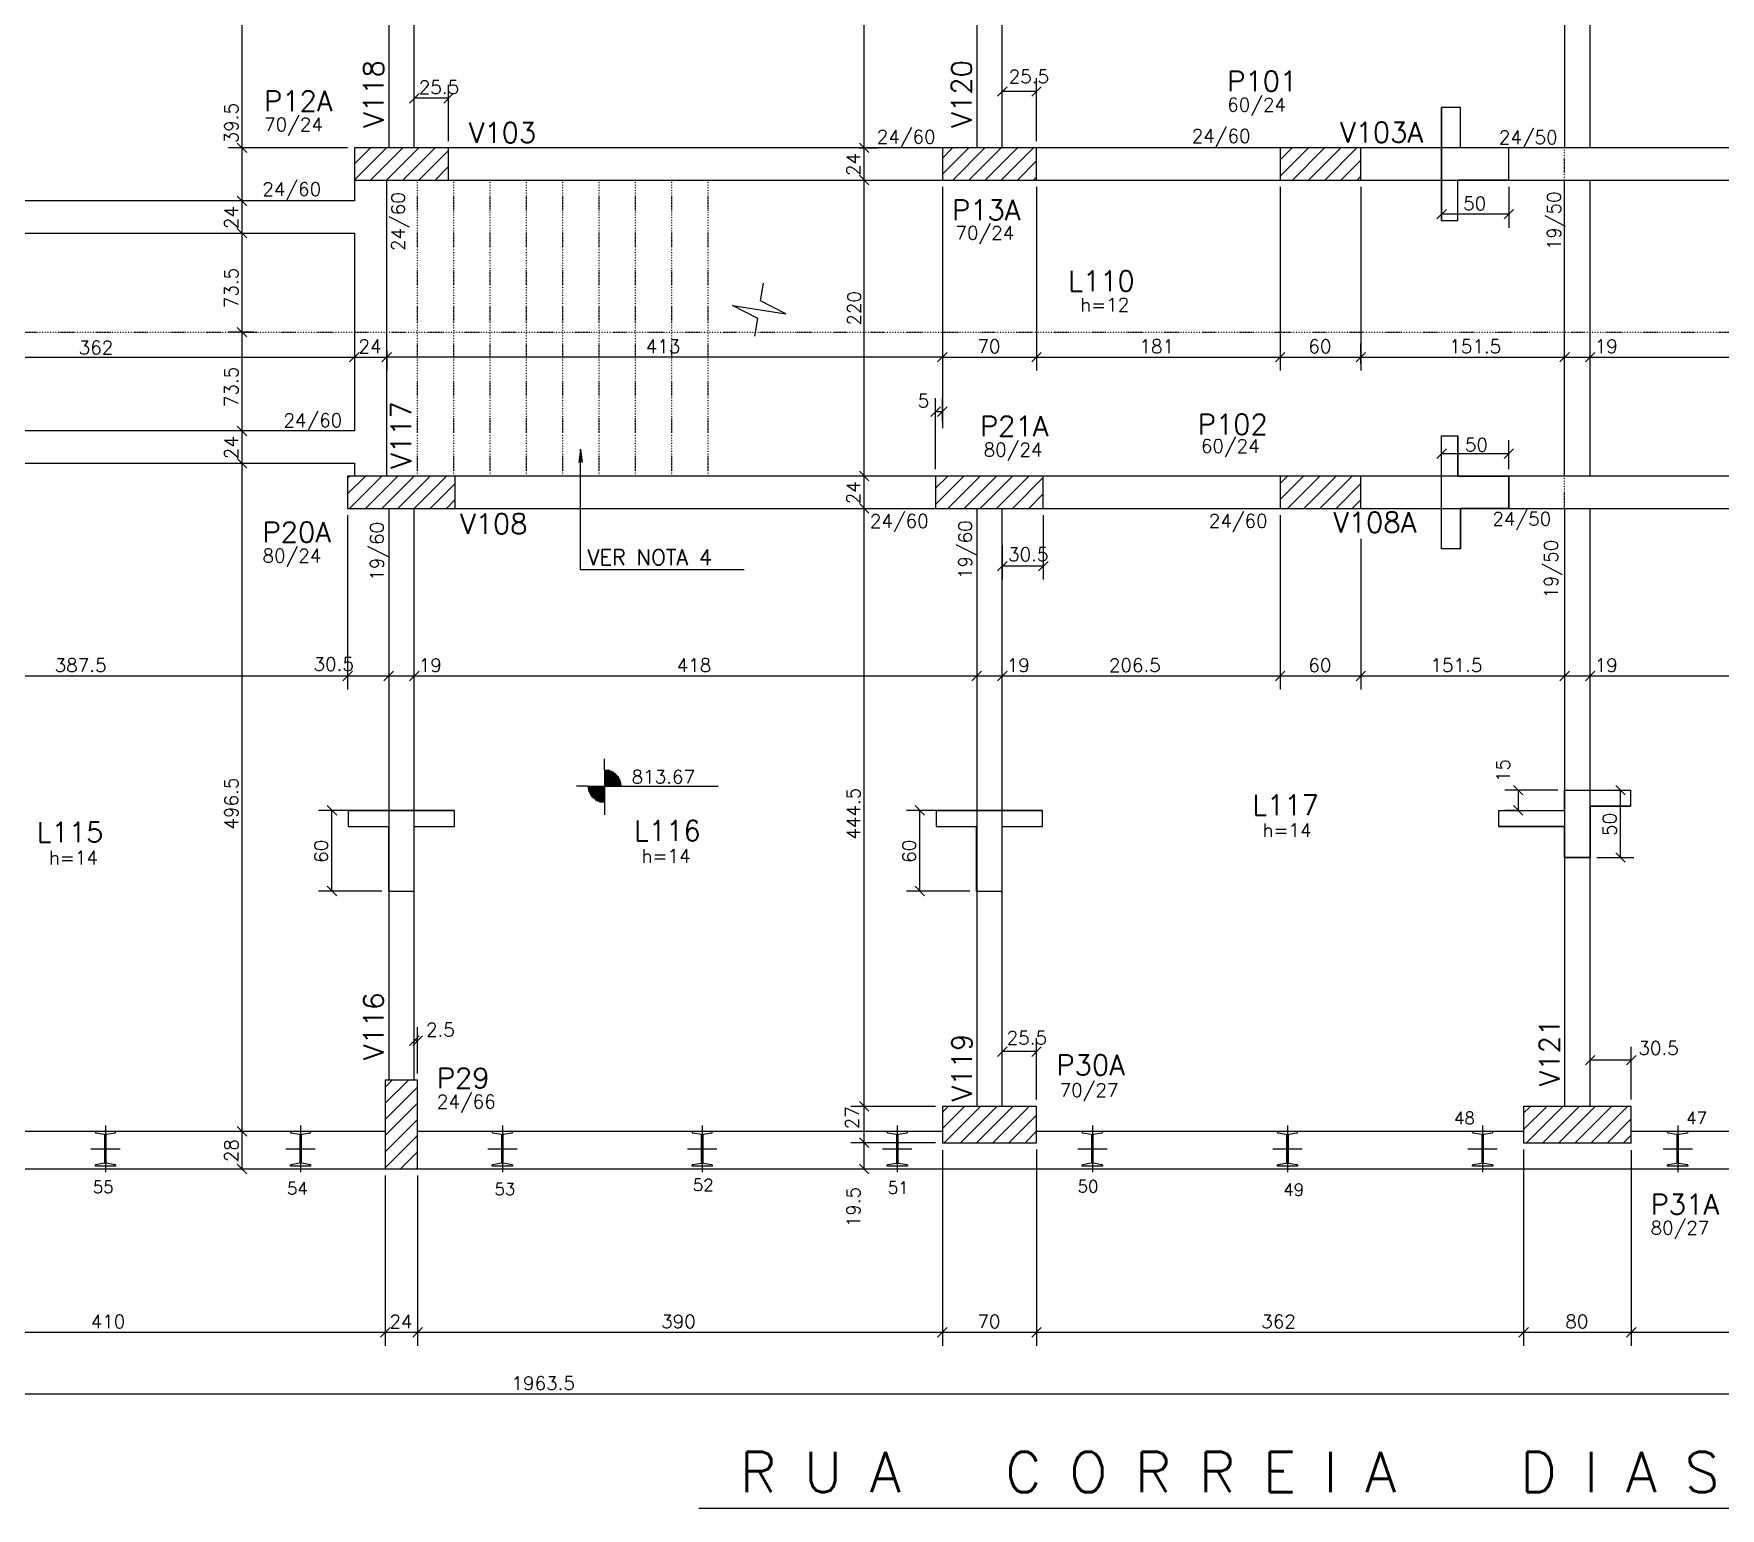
# Model space of a CAD drawing. Extents: x 880 to 5396, y 2011 to 4166.
# Drawn here: x 2111 to 3364, y 2011 to 3107 of the extents above; entities that cross this region are included whole.
import ezdxf

# ---------------------------------------------------------------- set-up
doc = ezdxf.new("R2010")
doc.units = 0
doc.header["$MEASUREMENT"] = 0
doc.linetypes.add('ESTILO_TQS_0004', pattern=[2, 0.5, -0.4, 0.1, -0.4, 0.1, -0.5])
for name, color, linetype in [('1', 1, 'CONTINUOUS'), ('2', 2, 'CONTINUOUS'), ('3', 3, 'CONTINUOUS'), ('4', 4, 'CONTINUOUS'), ('6', 6, 'CONTINUOUS'), ('7', 7, 'CONTINUOUS'), ('8', 8, 'CONTINUOUS'), ('9', 9, 'CONTINUOUS')]:
    doc.layers.add(name, color=color, linetype=linetype)
doc.styles.get("Standard").update_dxf_attribs({"font": 'ROMANS.SHX'})

msp = doc.modelspace()

# ---------------------------------------------------------------- linework, layer by layer
at = {"layer": '1', "linetype": 'Continuous'}
for p, q in [((1962.0315, 2291.0645), (2372.0315, 2291.0645)), ((2396.0315, 2291.0645), (2786.0315, 2291.0645)), ((2856.0315, 2291.0645), (3218.0315, 2291.0645)), ((3298.0315, 2291.0645), (3660.0315, 2291.0645))]:
    msp.add_line(p, q, dxfattribs=at)
msp.add_lwpolyline([(2646.685905, 2881.936147), (2648.803023, 2895.137273), (2630.059924, 2904.913469), (2669.663226, 2898.562128), (2650.920134, 2908.338362), (2653.037246, 2921.539451)], dxfattribs=at)
at = {"layer": '2', "linetype": 'Continuous'}
for p, q in [((2397.067034, 3062.371767), (2389.995966, 3055.300699)), ((2422.567034, 3062.371767), (2415.495966, 3055.300699)), ((2834.067034, 3067.421698), (2826.995966, 3060.35063)), ((2859.567034, 3067.421698), (2852.495966, 3060.35063)), ((2269.097174, 3018.528966), (2262.026106, 3025.600034)), ((2269.097174, 3018.528966), (2262.026106, 3025.600034)), ((2269.097174, 3018.528966), (2262.026106, 3025.600034)), ((2731.443071, 3018.528966), (2724.372003, 3025.600034)), ((2731.443071, 3018.528966), (2724.372003, 3025.600034)), ((2731.443071, 3018.528966), (2724.372003, 3025.600034)), ((2731.443071, 2994.528966), (2724.372003, 3001.600034)), ((2731.443071, 2994.528966), (2724.372003, 3001.600034)), ((2269.097174, 2979.028966), (2262.026106, 2986.100034)), ((2269.097174, 2979.028966), (2262.026106, 2986.100034)), ((3160.604479, 2976.214298), (3153.533411, 2969.14323)), ((3210.604479, 2976.214298), (3203.533411, 2969.14323)), ((2269.097174, 2955.028966), (2262.026106, 2962.100034)), ((2269.097174, 2955.028966), (2262.026106, 2962.100034)), ((2269.097174, 2955.028966), (2262.026106, 2962.100034)), ((2269.097174, 2881.528966), (2262.026106, 2888.600034)), ((2269.097174, 2881.528966), (2262.026106, 2888.600034)), ((2345.495966, 2862.940874), (2352.567034, 2870.011941)), ((2345.495966, 2862.940874), (2352.567034, 2870.011941)), ((2369.495966, 2862.940874), (2376.567034, 2870.011941)), ((2369.495966, 2862.940874), (2376.567034, 2870.011941)), ((2376.567034, 2870.011941), (2369.495966, 2862.940874)), ((2782.495966, 2862.940874), (2789.567034, 2870.011941)), ((2782.495966, 2862.940874), (2789.567034, 2870.011941)), ((2789.567034, 2870.011941), (2782.495966, 2862.940874)), ((2852.495966, 2862.940874), (2859.567034, 2870.011941)), ((2852.495966, 2862.940874), (2859.567034, 2870.011941)), ((3033.495966, 2862.940874), (3040.567034, 2870.011941)), ((3033.495966, 2862.940874), (3040.567034, 2870.011941)), ((3093.495966, 2862.940874), (3100.567034, 2870.011941)), ((3093.495966, 2862.940874), (3100.567034, 2870.011941)), ((3093.495966, 2862.940874), (3100.567034, 2870.011941)), ((3244.995966, 2862.940874), (3252.067034, 2870.011941)), ((3244.995966, 2862.940874), (3252.067034, 2870.011941)), ((3263.995966, 2862.940874), (3271.067034, 2870.011941)), ((3263.995966, 2862.940874), (3271.067034, 2870.011941)), ((2777.495966, 2822.4363), (2784.567034, 2829.507368)), ((2782.495966, 2822.4363), (2789.567034, 2829.507368)), ((2269.097174, 2808.028966), (2262.026106, 2815.100034)), ((2269.097174, 2808.028966), (2262.026106, 2815.100034)), ((2269.097174, 2808.028966), (2262.026106, 2815.100034)), ((3160.604479, 2798.226738), (3153.533411, 2791.15567)), ((3210.604479, 2798.226738), (3203.533411, 2791.15567)), ((2269.097174, 2784.028966), (2262.026106, 2791.100034)), ((2269.097174, 2784.028966), (2262.026106, 2791.100034)), ((2269.097174, 2784.028966), (2262.026106, 2791.100034)), ((2731.443071, 2774.528966), (2724.372003, 2781.600034)), ((2731.443071, 2774.528966), (2724.372003, 2781.600034)), ((2731.443071, 2750.528966), (2724.372003, 2757.600034)), ((2731.443071, 2750.528966), (2724.372003, 2757.600034)), ((2731.443071, 2750.528966), (2724.372003, 2757.600034)), ((2834.067034, 2714.637514), (2826.995966, 2707.566446)), ((2864.567034, 2714.637514), (2857.495966, 2707.566446)), ((2340.495966, 2625.935407), (2347.567034, 2633.006475)), ((2340.495966, 2625.935407), (2347.567034, 2633.006475)), ((2370.995966, 2625.935407), (2378.067034, 2633.006475)), ((2370.995966, 2625.935407), (2378.067034, 2633.006475)), ((2389.995966, 2625.935407), (2397.067034, 2633.006475)), ((2389.995966, 2625.935407), (2397.067034, 2633.006475)), ((2807.995966, 2625.935407), (2815.067034, 2633.006475)), ((2807.995966, 2625.935407), (2815.067034, 2633.006475)), ((2826.995966, 2625.935407), (2834.067034, 2633.006475)), ((2826.995966, 2625.935407), (2834.067034, 2633.006475)), ((3033.495966, 2625.935407), (3040.567034, 2633.006475)), ((3033.495966, 2625.935407), (3040.567034, 2633.006475)), ((3093.495966, 2625.935407), (3100.567034, 2633.006475)), ((3093.495966, 2625.935407), (3100.567034, 2633.006475)), ((3244.995966, 2625.935407), (3252.067034, 2633.006475)), ((3244.995966, 2625.935407), (3252.067034, 2633.006475)), ((3263.995966, 2625.935407), (3271.067034, 2633.006475)), ((3263.995966, 2625.935407), (3271.067034, 2633.006475)), ((3210.449488, 2548.137967), (3217.520556, 2541.0669)), ((3293.545331, 2541.0669), (3286.474263, 2548.137967)), ((2335.871156, 2526.0669), (2328.800088, 2533.137967)), ((2772.871156, 2526.0669), (2765.800088, 2533.137967)), ((3210.449488, 2533.137967), (3217.520556, 2526.0669)), ((3293.545331, 2491.0669), (3286.474263, 2498.137967)), ((2335.871156, 2466.0669), (2328.800088, 2473.137967)), ((2772.871156, 2466.0669), (2765.800088, 2473.137967)), ((2397.067034, 2361.979364), (2389.995966, 2354.908297)), ((2399.567034, 2361.979364), (2392.495966, 2354.908297)), ((2834.067034, 2353.809891), (2826.995966, 2346.738823)), ((2859.567034, 2353.809891), (2852.495966, 2346.738823)), ((3271.067034, 2347.427979), (3263.995966, 2340.356911)), ((3301.567034, 2347.427979), (3294.495966, 2340.356911)), ((2731.443071, 2306.028966), (2724.372003, 2313.100034)), ((2731.443071, 2306.028966), (2724.372003, 2313.100034)), ((2269.097174, 2287.528966), (2262.026106, 2294.600034)), ((2269.097174, 2287.528966), (2262.026106, 2294.600034)), ((2731.443071, 2279.028966), (2724.372003, 2286.100034)), ((2731.443071, 2279.028966), (2724.372003, 2286.100034)), ((2269.097174, 2259.528966), (2262.026106, 2266.600034)), ((2731.443071, 2259.528966), (2724.372003, 2266.600034)), ((2368.495966, 2138.141848), (2375.567034, 2145.212916)), ((2368.495966, 2138.141848), (2375.567034, 2145.212916)), ((2392.495966, 2138.141848), (2399.567034, 2145.212916)), ((2392.495966, 2138.141848), (2399.567034, 2145.212916)), ((2782.495966, 2138.141848), (2789.567034, 2145.212916)), ((2782.495966, 2138.141848), (2789.567034, 2145.212916)), ((2852.495966, 2138.141848), (2859.567034, 2145.212916)), ((2852.495966, 2138.141848), (2859.567034, 2145.212916)), ((3214.495966, 2138.141848), (3221.567034, 2145.212916)), ((3214.495966, 2138.141848), (3221.567034, 2145.212916)), ((3294.495966, 2138.141848), (3301.567034, 2145.212916))]:
    msp.add_line(p, q, dxfattribs=at)
at = {"layer": '3', "linetype": 'Continuous'}
for p, q in [((2349.0315, 2998.155525), (2372.940475, 3022.0645)), ((2349.0315, 3010.17634), (2360.91966, 3022.0645)), ((2360.96129, 2998.0645), (2384.96129, 3022.0645)), ((2372.982105, 2998.0645), (2396.982105, 3022.0645)), ((2385.002921, 2998.0645), (2409.002921, 3022.0645)), ((2786.0315, 3002.406175), (2805.689825, 3022.0645)), ((2786.0315, 3014.42699), (2793.66901, 3022.0645)), ((2793.71064, 2998.0645), (2817.71064, 3022.0645)), ((2805.731456, 2998.0645), (2829.731456, 3022.0645)), ((2817.752271, 2998.0645), (2841.752271, 3022.0645)), ((2829.773086, 2998.0645), (2853.773086, 3022.0645)), ((3037.0315, 3000.969054), (3058.126946, 3022.0645)), ((3037.0315, 3012.989869), (3046.106131, 3022.0645)), ((3046.147761, 2998.0645), (3070.147761, 3022.0645)), ((3058.168576, 2998.0645), (3082.168576, 3022.0645)), ((3070.189392, 2998.0645), (3094.189392, 3022.0645)), ((2397.023736, 2998.0645), (2419.0315, 3020.072264)), ((2841.793901, 2998.0645), (2856.0315, 3012.302099)), ((3082.210207, 2998.0645), (3097.0315, 3012.885793)), ((2409.044551, 2998.0645), (2419.0315, 3008.051449)), ((2853.814717, 2998.0645), (2856.0315, 3000.281283)), ((3094.231022, 2998.0645), (3097.0315, 3000.864978)), ((3248.5315, 2778.0645), (3248.5315, 2998.0645)), ((3267.5315, 2778.0645), (3267.5315, 2998.0645)), ((2344.0315, 2764.760035), (2357.335965, 2778.0645)), ((2344.0315, 2776.78085), (2345.31515, 2778.0645)), ((2345.35678, 2754.0645), (2369.35678, 2778.0645)), ((2357.377596, 2754.0645), (2381.377596, 2778.0645)), ((2369.398411, 2754.0645), (2393.398411, 2778.0645)), ((2381.419226, 2754.0645), (2405.419226, 2778.0645)), ((2393.440042, 2754.0645), (2417.440042, 2778.0645)), ((2405.460857, 2754.0645), (2424.0315, 2772.635143)), ((2781.0315, 2756.989869), (2802.106131, 2778.0645)), ((2781.0315, 2769.010685), (2790.085315, 2778.0645)), ((2790.126946, 2754.0645), (2814.126946, 2778.0645)), ((2802.147761, 2754.0645), (2826.147761, 2778.0645)), ((2814.168576, 2754.0645), (2838.168576, 2778.0645)), ((2826.189392, 2754.0645), (2850.189392, 2778.0645)), ((2838.210207, 2754.0645), (2861.0315, 2776.885793)), ((3037.0315, 2760.552749), (3054.543251, 2778.0645)), ((3037.0315, 2772.573564), (3042.522436, 2778.0645)), ((3042.564067, 2754.0645), (3066.564067, 2778.0645)), ((3054.584882, 2754.0645), (3078.584882, 2778.0645)), ((3066.605697, 2754.0645), (3090.605697, 2778.0645)), ((3078.626513, 2754.0645), (3097.0315, 2772.469487)), ((2417.481672, 2754.0645), (2424.0315, 2760.614328)), ((2850.231022, 2754.0645), (2861.0315, 2764.864978)), ((3090.647328, 2754.0645), (3097.0315, 2760.448672)), ((2534.988925, 2560.065012), (2534.988925, 2567.775828)), ((2534.988925, 2560.065012), (2534.988925, 2535.065012)), ((2534.988925, 2559.457665), (2538.83805, 2559.457665)), ((2534.988925, 2558.664816), (2540.737388, 2558.664816)), ((2534.988925, 2557.871967), (2542.061183, 2557.871967)), ((2534.988925, 2557.079106), (2543.096444, 2557.079106)), ((2522.488925, 2547.565012), (2514.028484, 2547.565012)), ((2534.988877, 2546.772211), (2522.488877, 2546.772211)), ((2522.488925, 2547.565012), (2547.488925, 2547.565012)), ((2534.988877, 2545.979362), (2522.589872, 2545.979362)), ((2534.988877, 2545.186513), (2522.717235, 2545.186513)), ((2534.988925, 2556.286316), (2543.943784, 2556.286316)), ((2534.988925, 2555.493467), (2544.652793, 2555.493467)), ((2534.988925, 2554.700606), (2545.25213, 2554.700606)), ((2534.988925, 2553.907757), (2545.760152, 2553.907757)), ((2534.988925, 2553.114908), (2546.189305, 2553.114908)), ((2534.988925, 2552.322059), (2546.548364, 2552.322059)), ((2534.988925, 2551.52921), (2546.843669, 2551.52921)), ((2534.988925, 2550.736409), (2547.079942, 2550.736409)), ((2534.988925, 2549.94356), (2547.26052, 2549.94356)), ((2534.988925, 2549.150711), (2547.387931, 2549.150711)), ((2534.988925, 2548.357862), (2547.488925, 2548.357862)), ((2547.488925, 2547.565012), (2619.41836, 2547.565012)), ((2534.988877, 2544.393664), (2522.897861, 2544.393664)), ((2534.988877, 2543.600863), (2523.134134, 2543.600863)), ((2534.988877, 2542.807966), (2523.429439, 2542.807966)), ((2534.988877, 2542.015164), (2523.788497, 2542.015164)), ((2534.988877, 2541.222315), (2524.217651, 2541.222315)), ((2534.988877, 2540.429466), (2524.725673, 2540.429466)), ((2534.988877, 2539.636617), (2525.325057, 2539.636617)), ((2534.988877, 2538.843816), (2526.034019, 2538.843816)), ((2534.988877, 2538.050907), (2526.881358, 2538.050907)), ((2534.988877, 2537.258106), (2527.916619, 2537.258106)), ((2534.988877, 2536.465257), (2529.240415, 2536.465257)), ((2534.988877, 2535.672408), (2531.1398, 2535.672408)), ((2534.988925, 2535.065012), (2534.988925, 2526.210746)), ((2372.0315, 2311.927424), (2389.168576, 2329.0645)), ((2372.0315, 2323.948239), (2377.147761, 2329.0645)), ((2372.0315, 2299.906608), (2396.0315, 2323.906608)), ((2372.0315, 2287.885793), (2396.0315, 2311.885793)), ((2786.0315, 2293.178074), (2802.417926, 2309.5645)), ((2786.0315, 2305.198889), (2790.397111, 2309.5645)), ((2787.438742, 2282.5645), (2814.438742, 2309.5645)), ((2799.459557, 2282.5645), (2826.459557, 2309.5645)), ((2811.480372, 2282.5645), (2838.480372, 2309.5645)), ((2823.501188, 2282.5645), (2850.501188, 2309.5645)), ((3218.0315, 2292.428723), (3235.167277, 2309.5645)), ((3218.0315, 2304.449539), (3223.146461, 2309.5645)), ((3220.188092, 2282.5645), (3247.188092, 2309.5645)), ((3232.208907, 2282.5645), (3259.208907, 2309.5645)), ((3244.229722, 2282.5645), (3271.229722, 2309.5645)), ((3256.250538, 2282.5645), (3283.250538, 2309.5645)), ((3268.271353, 2282.5645), (3295.271353, 2309.5645)), ((2372.0315, 2275.864978), (2396.0315, 2299.864978)), ((2835.522003, 2282.5645), (2856.0315, 2303.073997)), ((3280.292168, 2282.5645), (3298.0315, 2300.303832)), ((2372.0315, 2263.844162), (2396.0315, 2287.844162)), ((2847.542818, 2282.5645), (2856.0315, 2291.053182)), ((3292.312984, 2282.5645), (3298.0315, 2288.283016)), ((2383.272653, 2263.0645), (2396.0315, 2275.823347)), ((2395.293468, 2263.0645), (2396.0315, 2263.802532))]:
    msp.add_line(p, q, dxfattribs=at)
at = {"layer": '3', "linetype": 'ESTILO_TQS_0004'}
for p, q in [((3248.5315, 2998.0645), (3248.5315, 3022.0645)), ((2396.0315, 2778.0645), (2396.0315, 2998.0645)), ((2423.0315, 2778.0645), (2423.0315, 2998.0645)), ((2450.0315, 2778.0645), (2450.0315, 2998.0645)), ((2477.0315, 2778.0645), (2477.0315, 2998.0645)), ((2504.0315, 2778.0645), (2504.0315, 2998.0645)), ((2531.0315, 2778.0645), (2531.0315, 2998.0645)), ((2558.0315, 2778.0645), (2558.0315, 2998.0645)), ((2585.0315, 2778.0645), (2585.0315, 2998.0645)), ((2612.0315, 2778.0645), (2612.0315, 2998.0645)), ((3248.5315, 2754.0645), (3248.5315, 2778.0645))]:
    msp.add_line(p, q, dxfattribs=at)
at = {"layer": '3', "linetype": 'Continuous'}
for points in [[(2374.5315, 3444.064515), (2374.5315, 3022.0645)], [(2393.5315, 3022.0645), (2393.5315, 3444.064515)], [(2811.5315, 3444.064515), (2811.5315, 3022.0645)], [(2830.5315, 3022.0645), (2830.5315, 3444.064515)], [(3248.5315, 3444.064515), (3248.5315, 3022.0645)], [(3267.5315, 3022.0645), (3267.5315, 3444.064515)], [(2786.0315, 3022.0645), (2419.0315, 3022.0645)], [(3037.0315, 3022.0645), (2856.0315, 3022.0645)], [(3248.5315, 3022.0645), (3097.0315, 3022.0645)], [(3707.0315, 3022.0645), (3248.5315, 3022.0645)], [(2349.0315, 2998.0645), (2349.0315, 2982.5645)], [(2373.0315, 2970.5645), (2373.0315, 2998.0645)], [(2419.0315, 2998.0645), (2786.0315, 2998.0645)], [(2856.0315, 2998.0645), (3037.0315, 2998.0645)], [(3097.0315, 2998.0645), (3267.5315, 2998.0645)], [(3267.5315, 2998.0645), (3707.0315, 2998.0645)], [(2349.0315, 2982.5645), (1987.0315, 2982.5645)], [(1987.0315, 2958.5645), (2349.0315, 2958.5645)], [(2349.0315, 2958.5645), (2349.0315, 2811.5645)], [(2373.0315, 2799.5645), (2373.0315, 2970.5645)], [(2349.0315, 2811.5645), (1987.0315, 2811.5645)], [(2373.0315, 2778.0645), (2373.0315, 2799.5645)], [(1987.0315, 2787.5645), (2349.0315, 2787.5645)], [(2349.0315, 2787.5645), (2349.0315, 2778.0645)], [(2781.0315, 2778.0645), (2424.0315, 2778.0645)], [(3037.0315, 2778.0645), (2861.0315, 2778.0645)], [(3258.0315, 2778.0645), (3097.0315, 2778.0645)], [(3707.0315, 2778.0645), (3258.0315, 2778.0645)], [(2374.5315, 2754.0645), (2374.5315, 2329.0645)], [(2393.5315, 2329.0645), (2393.5315, 2754.0645)], [(2424.0315, 2754.0645), (2781.0315, 2754.0645)], [(2811.5315, 2754.0645), (2811.5315, 2309.5645)], [(2830.5315, 2309.5645), (2830.5315, 2754.0645)], [(2861.0315, 2754.0645), (3037.0315, 2754.0645)], [(3097.0315, 2754.0645), (3248.5315, 2754.0645)], [(3248.5315, 2754.0645), (3707.0315, 2754.0645)], [(3248.5315, 2754.0645), (3248.5315, 2309.5645)], [(3267.5315, 2309.5645), (3267.5315, 2754.0645)], [(3298.0315, 2282.0645), (3298.0315, 2282.5645)], [(1962.0315, 2263.0645), (2372.0315, 2263.0645)], [(2396.0315, 2263.0645), (2821.0315, 2263.0645)], [(2821.0315, 2263.0645), (3258.0315, 2263.0645)], [(3258.0315, 2263.0645), (3695.0315, 2263.0645)]]:
    msp.add_lwpolyline(points, dxfattribs=at)
at = {"layer": '6', "linetype": 'Continuous'}
for p, q in [((3157.068945, 3022.0645), (3157.068945, 3052.0645)), ((3171.068945, 3022.0645), (3171.068945, 3052.0645)), ((3157.068945, 2998.0645), (3157.068945, 3022.0645)), ((3207.068945, 3022.0645), (3171.068945, 3022.0645)), ((3207.068945, 2998.0645), (3207.068945, 3022.0645)), ((3157.068945, 2968.0645), (3157.068945, 2998.0645)), ((3207.068945, 2998.0645), (3169.068945, 2998.0645)), ((3169.068945, 2968.0645), (3169.068945, 2998.0645)), ((3157.068945, 2778.0645), (3157.068945, 2808.0645)), ((3169.068945, 2778.0645), (3169.068945, 2808.0645)), ((3157.068945, 2754.0645), (3157.068945, 2778.0645)), ((3169.068945, 2778.0645), (3207.068945, 2778.0645)), ((3207.068945, 2754.0645), (3207.068945, 2778.0645)), ((3157.068945, 2724.0645), (3157.068945, 2754.0645)), ((3171.068945, 2754.0645), (3207.068945, 2754.0645)), ((3171.068945, 2724.0645), (3171.068945, 2754.0645)), ((3248.531499, 2544.602434), (3267.531499, 2544.602434)), ((3248.5315, 2544.602434), (3248.5315, 2529.602434)), ((3267.531499, 2544.602434), (3297.531499, 2544.602434)), ((3267.531499, 2494.602434), (3267.531499, 2532.602434)), ((3267.531499, 2532.602434), (3297.531499, 2532.602434)), ((2344.513169, 2529.602434), (2374.513169, 2529.602434)), ((2374.513169, 2529.602434), (2393.513169, 2529.602434)), ((2393.513169, 2529.602434), (2423.513169, 2529.602434)), ((2781.513169, 2529.602434), (2811.513169, 2529.602434)), ((2811.513169, 2529.602434), (2830.513169, 2529.602434)), ((2830.513169, 2529.602434), (2860.513169, 2529.602434)), ((3199.561954, 2529.602434), (3248.531499, 2529.602434)), ((2344.513169, 2517.602434), (2374.513169, 2517.602434)), ((2374.513169, 2469.602434), (2374.513169, 2517.602434)), ((2393.513169, 2469.602434), (2393.513169, 2517.602434)), ((2393.513169, 2517.602434), (2423.513169, 2517.602434)), ((2781.513169, 2517.602434), (2811.513169, 2517.602434)), ((2811.513169, 2469.602434), (2811.513169, 2517.602434)), ((2830.513169, 2469.602434), (2830.513169, 2517.602434)), ((2830.513169, 2517.602434), (2860.513169, 2517.602434)), ((3199.561954, 2517.602434), (3248.531499, 2517.602434)), ((3248.5315, 2517.602434), (3248.5315, 2494.602434)), ((3248.531499, 2494.602434), (3267.531499, 2494.602434)), ((2374.513169, 2469.602434), (2393.513169, 2469.602434)), ((2811.513169, 2469.602434), (2830.513169, 2469.602434)), ((2164.0315, 2295.402404), (2164.0315, 2260.704794)), ((2309.0315, 2295.402404), (2309.0315, 2260.704794)), ((2459.0315, 2295.402404), (2459.0315, 2260.704794)), ((2607.530753, 2295.39096), (2607.530753, 2260.69335)), ((2752.530753, 2295.39096), (2752.530753, 2260.69335)), ((2897.541218, 2295.413732), (2897.541218, 2260.716122)), ((3042.530902, 2295.394051), (3042.530902, 2260.696441)), ((3187.530902, 2295.395596), (3187.530902, 2260.697986)), ((3332.531052, 2295.397142), (3332.531052, 2260.699532)), ((2156.5315, 2290.299512), (2156.5315, 2291.053599)), ((2156.5315, 2291.053599), (2171.5315, 2291.053599)), ((2163.155069, 2288.626325), (2157.014431, 2289.690873)), ((2163.638, 2268.088369), (2163.638, 2288.017686)), ((2164.425, 2288.017686), (2164.425, 2268.089512)), ((2171.048569, 2289.690873), (2164.907931, 2288.626325)), ((2171.5315, 2291.053599), (2171.5315, 2290.299512)), ((2301.5315, 2290.299512), (2301.5315, 2291.053599)), ((2301.5315, 2291.053599), (2316.5315, 2291.053599)), ((2308.155069, 2288.626325), (2302.014431, 2289.690873)), ((2308.638, 2268.088369), (2308.638, 2288.017686)), ((2309.425, 2288.017686), (2309.425, 2268.089512)), ((2316.048569, 2289.690873), (2309.907931, 2288.626325)), ((2316.5315, 2291.053599), (2316.5315, 2290.299512)), ((2451.5315, 2290.299512), (2451.5315, 2291.053599)), ((2451.5315, 2291.053599), (2466.5315, 2291.053599)), ((2458.155069, 2288.626325), (2452.014431, 2289.690873)), ((2458.638, 2268.088369), (2458.638, 2288.017686)), ((2459.425, 2288.017686), (2459.425, 2268.089512)), ((2466.048569, 2289.690873), (2459.907931, 2288.626325)), ((2466.5315, 2291.053599), (2466.5315, 2290.299512)), ((2600.030753, 2290.288068), (2600.030753, 2291.042155)), ((2600.030753, 2291.042155), (2615.030753, 2291.042155)), ((2606.654322, 2288.614881), (2600.513684, 2289.679429)), ((2607.137253, 2268.076925), (2607.137253, 2288.006242)), ((2607.924253, 2288.006242), (2607.924253, 2268.078068)), ((2614.547822, 2289.679429), (2608.407184, 2288.614881)), ((2615.030753, 2291.042155), (2615.030753, 2290.288068)), ((2745.030753, 2290.288068), (2745.030753, 2291.042155)), ((2745.030753, 2291.042155), (2760.030753, 2291.042155)), ((2751.654322, 2288.614881), (2745.513684, 2289.679429)), ((2752.137253, 2268.076925), (2752.137253, 2288.006242)), ((2752.924253, 2288.006242), (2752.924253, 2268.078068)), ((2759.547822, 2289.679429), (2753.407184, 2288.614881)), ((2760.030753, 2291.042155), (2760.030753, 2290.288068)), ((2890.041218, 2290.31084), (2890.041218, 2291.064927)), ((2890.041218, 2291.064927), (2905.041218, 2291.064927)), ((2896.664787, 2288.637653), (2890.524149, 2289.702201)), ((2897.147718, 2268.099697), (2897.147718, 2288.029014)), ((2897.934718, 2288.029014), (2897.934718, 2268.10084)), ((2904.558287, 2289.702201), (2898.417649, 2288.637653)), ((2905.041218, 2291.064927), (2905.041218, 2290.31084)), ((3035.030902, 2290.291159), (3035.030902, 2291.045246)), ((3035.030902, 2291.045246), (3050.030902, 2291.045246)), ((3041.654471, 2288.617972), (3035.513833, 2289.68252)), ((3042.137402, 2268.080016), (3042.137402, 2288.009333)), ((3042.924402, 2288.009333), (3042.924402, 2268.081159)), ((3049.547971, 2289.68252), (3043.407333, 2288.617972)), ((3050.030902, 2291.045246), (3050.030902, 2290.291159)), ((3180.030902, 2290.292704), (3180.030902, 2291.046791)), ((3180.030902, 2291.046791), (3195.030902, 2291.046791)), ((3186.654471, 2288.619518), (3180.513833, 2289.684065)), ((3187.137402, 2268.081561), (3187.137402, 2288.010879)), ((3187.924402, 2288.010879), (3187.924402, 2268.082704)), ((3194.547971, 2289.684065), (3188.407333, 2288.619518)), ((3195.030902, 2291.046791), (3195.030902, 2290.292704)), ((3325.031052, 2290.29425), (3325.031052, 2291.048337)), ((3325.031052, 2291.048337), (3340.031052, 2291.048337)), ((3331.654621, 2288.621063), (3325.513983, 2289.685611)), ((3332.137552, 2268.083106), (3332.137552, 2288.012424)), ((3332.924552, 2288.012424), (3332.924552, 2268.08425)), ((3339.548121, 2289.685611), (3333.407483, 2288.621063)), ((3340.031052, 2291.048337), (3340.031052, 2290.29425)), ((2153.12253, 2278.053599), (2174.94047, 2278.053599)), ((2298.12253, 2278.053599), (2319.94047, 2278.053599)), ((2448.12253, 2278.053599), (2469.94047, 2278.053599)), ((2596.621783, 2278.042155), (2618.439722, 2278.042155)), ((2741.621783, 2278.042155), (2763.439722, 2278.042155)), ((2886.632249, 2278.064927), (2908.450188, 2278.064927)), ((3031.621932, 2278.045246), (3053.439872, 2278.045246)), ((3176.621932, 2278.046791), (3198.439872, 2278.046791)), ((3321.622082, 2278.048337), (3343.440021, 2278.048337)), ((2156.5315, 2265.053599), (2156.5315, 2265.807686)), ((2171.5315, 2265.053599), (2156.5315, 2265.053599)), ((2157.014431, 2266.416325), (2163.155069, 2267.480873)), ((2164.907931, 2267.480873), (2171.048569, 2266.416325)), ((2171.5315, 2265.807686), (2171.5315, 2265.053599)), ((2301.5315, 2265.053599), (2301.5315, 2265.807686)), ((2316.5315, 2265.053599), (2301.5315, 2265.053599)), ((2302.014431, 2266.416325), (2308.155069, 2267.480873)), ((2309.907931, 2267.480873), (2316.048569, 2266.416325)), ((2316.5315, 2265.807686), (2316.5315, 2265.053599)), ((2451.5315, 2265.053599), (2451.5315, 2265.807686)), ((2466.5315, 2265.053599), (2451.5315, 2265.053599)), ((2452.014431, 2266.416325), (2458.155069, 2267.480873)), ((2459.907931, 2267.480873), (2466.048569, 2266.416325)), ((2466.5315, 2265.807686), (2466.5315, 2265.053599)), ((2600.030753, 2265.042155), (2600.030753, 2265.796242)), ((2615.030753, 2265.042155), (2600.030753, 2265.042155)), ((2600.513684, 2266.404881), (2606.654322, 2267.469429)), ((2608.407184, 2267.469429), (2614.547822, 2266.404881)), ((2615.030753, 2265.796242), (2615.030753, 2265.042155)), ((2745.030753, 2265.042155), (2745.030753, 2265.796242)), ((2760.030753, 2265.042155), (2745.030753, 2265.042155)), ((2745.513684, 2266.404881), (2751.654322, 2267.469429)), ((2753.407184, 2267.469429), (2759.547822, 2266.404881)), ((2760.030753, 2265.796242), (2760.030753, 2265.042155)), ((2890.041218, 2265.064927), (2890.041218, 2265.819014)), ((2905.041218, 2265.064927), (2890.041218, 2265.064927)), ((2890.524149, 2266.427653), (2896.664787, 2267.492201)), ((2898.417649, 2267.492201), (2904.558287, 2266.427653)), ((2905.041218, 2265.819014), (2905.041218, 2265.064927)), ((3035.030902, 2265.045246), (3035.030902, 2265.799333)), ((3050.030902, 2265.045246), (3035.030902, 2265.045246)), ((3035.513833, 2266.407972), (3041.654471, 2267.47252)), ((3043.407333, 2267.47252), (3049.547971, 2266.407972)), ((3050.030902, 2265.799333), (3050.030902, 2265.045246)), ((3180.030902, 2265.046791), (3180.030902, 2265.800879)), ((3195.030902, 2265.046791), (3180.030902, 2265.046791)), ((3180.513833, 2266.409518), (3186.654471, 2267.474065)), ((3188.407333, 2267.474065), (3194.547971, 2266.409518)), ((3195.030902, 2265.800879), (3195.030902, 2265.046791)), ((3325.031052, 2265.048337), (3325.031052, 2265.802424)), ((3340.031052, 2265.048337), (3325.031052, 2265.048337)), ((3325.513983, 2266.411063), (3331.654621, 2267.475611)), ((3333.407483, 2267.475611), (3339.548121, 2266.411063)), ((3340.031052, 2265.802424), (3340.031052, 2265.048337)), ((2605.107614, 2010.849276), (3565.948393, 2010.849276))]:
    msp.add_line(p, q, dxfattribs=at)
for centre, radius, start, end in [((2157.1565, 2290.299512), 0.625, 180, 256.861226), ((2163.013, 2288.017686), 0.625, 0, 76.861226), ((2165.05, 2288.017686), 0.625, 103.138774, 180), ((2170.9065, 2290.299512), 0.625, 283.138774, 0), ((2302.1565, 2290.299512), 0.625, 180, 256.861226), ((2308.013, 2288.017686), 0.625, 0, 76.861226), ((2310.05, 2288.017686), 0.625, 103.138774, 180), ((2315.9065, 2290.299512), 0.625, 283.138774, 0), ((2452.1565, 2290.299512), 0.625, 180, 256.861226), ((2458.013, 2288.017686), 0.625, 0, 76.861226), ((2460.05, 2288.017686), 0.625, 103.138774, 180), ((2465.9065, 2290.299512), 0.625, 283.138774, 0), ((2600.655753, 2290.288068), 0.625, 180, 256.861226), ((2606.512253, 2288.006242), 0.625, 0, 76.861226), ((2608.549253, 2288.006242), 0.625, 103.138774, 180), ((2614.405753, 2290.288068), 0.625, 283.138774, 0), ((2745.655753, 2290.288068), 0.625, 180, 256.861226), ((2751.512253, 2288.006242), 0.625, 0, 76.861226), ((2753.549253, 2288.006242), 0.625, 103.138774, 180), ((2759.405753, 2290.288068), 0.625, 283.138774, 0), ((2890.666218, 2290.31084), 0.625, 180, 256.861226), ((2896.522718, 2288.029014), 0.625, 0, 76.861226), ((2898.559718, 2288.029014), 0.625, 103.138774, 180), ((2904.416218, 2290.31084), 0.625, 283.138774, 0), ((3035.655902, 2290.291159), 0.625, 180, 256.861226), ((3041.512402, 2288.009333), 0.625, 0, 76.861226), ((3043.549402, 2288.009333), 0.625, 103.138774, 180), ((3049.405902, 2290.291159), 0.625, 283.138774, 0), ((3180.655902, 2290.292704), 0.625, 180, 256.861226), ((3186.512402, 2288.010879), 0.625, 0, 76.861226), ((3188.549402, 2288.010879), 0.625, 103.138774, 180), ((3194.405902, 2290.292704), 0.625, 283.138774, 0), ((3325.656052, 2290.29425), 0.625, 180, 256.861226), ((3331.512552, 2288.012424), 0.625, 0, 76.861226), ((3333.549552, 2288.012424), 0.625, 103.138774, 180), ((3339.406052, 2290.29425), 0.625, 283.138774, 0), ((2157.1565, 2265.807686), 0.625, 103.138774, 180), ((2163.012999, 2268.089514), 0.625002, 283.138852, 0.104996), ((2165.05, 2268.089512), 0.625, 180, 256.861226), ((2170.9065, 2265.807686), 0.625, 0, 76.861226), ((2302.1565, 2265.807686), 0.625, 103.138774, 180), ((2308.012999, 2268.089514), 0.625002, 283.138852, 0.104996), ((2310.05, 2268.089512), 0.625, 180, 256.861226), ((2315.9065, 2265.807686), 0.625, 0, 76.861226), ((2452.1565, 2265.807686), 0.625, 103.138774, 180), ((2458.012999, 2268.089514), 0.625002, 283.138852, 0.104996), ((2460.05, 2268.089512), 0.625, 180, 256.861226), ((2465.9065, 2265.807686), 0.625, 0, 76.861226), ((2600.655753, 2265.796242), 0.625, 103.138774, 180), ((2606.512251, 2268.07807), 0.625002, 283.138852, 0.104996), ((2608.549253, 2268.078068), 0.625, 180, 256.861226), ((2614.405753, 2265.796242), 0.625, 0, 76.861226), ((2745.655753, 2265.796242), 0.625, 103.138774, 180), ((2751.512251, 2268.07807), 0.625002, 283.138852, 0.104996), ((2753.549253, 2268.078068), 0.625, 180, 256.861226), ((2759.405753, 2265.796242), 0.625, 0, 76.861226), ((2890.666218, 2265.819014), 0.625, 103.138774, 180), ((2896.522717, 2268.100842), 0.625002, 283.138852, 0.104996), ((2898.559718, 2268.10084), 0.625, 180, 256.861226), ((2904.416218, 2265.819014), 0.625, 0, 76.861226), ((3035.655902, 2265.799333), 0.625, 103.138774, 180), ((3041.512401, 2268.081161), 0.625002, 283.138852, 0.104996), ((3043.549402, 2268.081159), 0.625, 180, 256.861226), ((3049.405902, 2265.799333), 0.625, 0, 76.861226), ((3180.655902, 2265.800879), 0.625, 103.138774, 180), ((3186.512401, 2268.082706), 0.625002, 283.138852, 0.104996), ((3188.549402, 2268.082704), 0.625, 180, 256.861226), ((3194.405902, 2265.800879), 0.625, 0, 76.861226), ((3325.656052, 2265.802424), 0.625, 103.138774, 180), ((3331.51255, 2268.084252), 0.625002, 283.138852, 0.104996), ((3333.549552, 2268.08425), 0.625, 180, 256.861226), ((3339.406052, 2265.802424), 0.625, 0, 76.861226)]:
    msp.add_arc(centre, radius, start, end, dxfattribs=at)
at = {"layer": '7', "linetype": 'Continuous'}
for points in [[(2349.0315, 2998.0645), (2419.0315, 2998.0645), (2419.0315, 3022.0645), (2349.0315, 3022.0645), (2349.0315, 2998.0645)], [(2786.0315, 2998.0645), (2856.0315, 2998.0645), (2856.0315, 3022.0645), (2786.0315, 3022.0645), (2786.0315, 2998.0645)], [(3037.0315, 2998.0645), (3097.0315, 2998.0645), (3097.0315, 3022.0645), (3037.0315, 3022.0645), (3037.0315, 2998.0645)], [(2344.0315, 2754.0645), (2424.0315, 2754.0645), (2424.0315, 2778.0645), (2344.0315, 2778.0645), (2344.0315, 2754.0645)], [(2781.0315, 2754.0645), (2861.0315, 2754.0645), (2861.0315, 2778.0645), (2781.0315, 2778.0645), (2781.0315, 2754.0645)], [(3037.0315, 2754.0645), (3097.0315, 2754.0645), (3097.0315, 2778.0645), (3037.0315, 2778.0645), (3037.0315, 2754.0645)], [(2372.0315, 2263.0645), (2396.0315, 2263.0645), (2396.0315, 2329.0645), (2372.0315, 2329.0645), (2372.0315, 2263.0645)], [(2786.0315, 2282.5645), (2856.0315, 2282.5645), (2856.0315, 2309.5645), (2786.0315, 2309.5645), (2786.0315, 2282.5645)], [(3218.0315, 2282.5645), (3298.0315, 2282.5645), (3298.0315, 2309.5645), (3218.0315, 2309.5645), (3218.0315, 2282.5645)]]:
    msp.add_lwpolyline(points, dxfattribs=at)
at = {"layer": '8', "linetype": 'Continuous'}
for points in [[(3157.068945, 2968.0645), (3169.068945, 2968.0645), (3169.068945, 2998.0645), (3207.068945, 2998.0645), (3207.068945, 3022.0645), (3171.068945, 3022.0645), (3171.068945, 3052.0645), (3157.068945, 3052.0645), (3157.068945, 2968.0645)], [(3157.068945, 2808.0645), (3169.068945, 2808.0645), (3169.068945, 2778.0645), (3207.068945, 2778.0645), (3207.068945, 2754.0645), (3171.068945, 2754.0645), (3171.068945, 2724.0645), (3157.068945, 2724.0645), (3157.068945, 2808.0645)], [(3297.531499, 2532.602434), (3267.5315, 2532.602434), (3267.5315, 2494.602434), (3248.531499, 2494.602434), (3248.531499, 2517.602434), (3199.561954, 2517.602434), (3199.561954, 2529.602434), (3248.531499, 2529.602434), (3248.531499, 2544.602434), (3297.531499, 2544.602434), (3297.531499, 2532.602434)], [(2344.513169, 2529.602434), (2344.513169, 2517.602434), (2374.513169, 2517.602434), (2374.513169, 2469.602434), (2393.513169, 2469.602434), (2393.513169, 2517.602434), (2423.513169, 2517.602434), (2423.513169, 2529.602434), (2344.513169, 2529.602434)], [(2781.513169, 2529.602434), (2781.513169, 2517.602434), (2811.513169, 2517.602434), (2811.513169, 2469.602434), (2830.513169, 2469.602434), (2830.513169, 2517.602434), (2860.513169, 2517.602434), (2860.513169, 2529.602434), (2781.513169, 2529.602434)]]:
    msp.add_lwpolyline(points, dxfattribs=at)
at = {"layer": '9', "linetype": 'Continuous'}
for p, q in [((2265.56164, 3022.0645), (2265.56164, 3461.0645)), ((2727.907537, 3022.0645), (2727.907537, 3461.0645)), ((2830.5315, 3059.887121), (2830.5315, 3073.886164)), ((2856.0315, 3027.0645), (2856.0315, 3073.886164)), ((2393.5315, 3046.552855), (2393.5315, 3068.836233)), ((2419.0315, 3058.836233), (2393.5315, 3058.836233)), ((2419.0315, 3027.0645), (2419.0315, 3068.836233)), ((2856.0315, 3063.886164), (2830.5315, 3063.886164)), ((2344.0315, 3022.0645), (2255.56164, 3022.0645)), ((2265.56164, 2982.5645), (2265.56164, 3022.0645)), ((2723.902354, 3022.0645), (2737.907537, 3022.0645)), ((2727.907537, 2998.0645), (2727.907537, 3022.0645)), ((2726.157724, 2998.0645), (2737.907537, 2998.0645)), ((2727.907537, 2778.0645), (2727.907537, 2998.0645)), ((2786.0315, 2993.0645), (2786.0315, 2813.73047)), ((2856.0315, 2993.0645), (2856.0315, 2856.476408)), ((3037.0315, 2993.0645), (3037.0315, 2856.476408)), ((3097.0315, 2993.0645), (3097.0315, 2856.476408)), ((3207.068945, 2993.0645), (3207.068945, 2962.678764)), ((2261.234718, 2982.5645), (2255.56164, 2982.5645)), ((2265.56164, 2958.5645), (2265.56164, 2982.5645)), ((3207.068945, 2972.678764), (3157.068945, 2972.678764)), ((2265.56164, 2885.0645), (2265.56164, 2958.5645)), ((2274.27271, 2885.0645), (2255.56164, 2885.0645)), ((2265.56164, 2811.5645), (2265.56164, 2885.0645)), ((2373.0315, 2869.01787), (2373.0315, 2876.476408)), ((2373.0315, 2871.476408), (2373.0315, 2856.476408)), ((2786.0315, 2880.0645), (2786.0315, 2856.476408)), ((3097.0315, 2861.476408), (3097.0315, 2876.476408)), ((3248.5315, 2857.076999), (3248.5315, 2876.476408)), ((1987.0315, 2866.476408), (2349.0315, 2866.476408)), ((2349.0315, 2866.476408), (2373.0315, 2866.476408)), ((2349.0315, 2862.406746), (2349.0315, 2856.476408)), ((2786.0315, 2866.476408), (2373.0315, 2866.476408)), ((2786.0315, 2866.476408), (2856.0315, 2866.476408)), ((2856.0315, 2866.476408), (3037.0315, 2866.476408)), ((3037.0315, 2866.476408), (3097.0315, 2866.476408)), ((3097.0315, 2866.476408), (3248.5315, 2866.476408)), ((3248.5315, 2866.476408), (3267.5315, 2866.476408)), ((3267.5315, 2866.476408), (3683.0315, 2866.476408)), ((2781.0315, 2783.0645), (2781.0315, 2835.971834)), ((2786.0315, 2818.73047), (2786.0315, 2835.971834)), ((2781.0315, 2825.971834), (2786.0315, 2825.971834)), ((2271.909474, 2811.5645), (2255.56164, 2811.5645)), ((2265.56164, 2787.5645), (2265.56164, 2811.5645)), ((3157.068945, 2794.838769), (3157.068945, 2804.691204)), ((3207.068945, 2783.0645), (3207.068945, 2804.691204)), ((2242.784031, 2787.5645), (2275.56164, 2787.5645)), ((2247.784031, 2787.5645), (2275.56164, 2787.5645)), ((2265.56164, 2291.0645), (2265.56164, 2787.5645)), ((3207.068945, 2794.691204), (3157.068945, 2794.691204)), ((2727.907537, 2754.0645), (2727.907537, 2778.0645)), ((2344.0315, 2749.0645), (2344.0315, 2619.470941)), ((2727.907537, 2309.5645), (2727.907537, 2754.0645)), ((2861.0315, 2749.0645), (2861.0315, 2701.10198)), ((3037.0315, 2749.0645), (3037.0315, 2619.470941)), ((2830.5315, 2726.805525), (2830.5315, 2701.10198)), ((3097.0315, 2731.333524), (3097.0315, 2619.470941)), ((2861.0315, 2711.10198), (2830.5315, 2711.10198)), ((1956.5315, 2629.470941), (2344.0315, 2629.470941)), ((2344.0315, 2629.470941), (2374.5315, 2629.470941)), ((2374.5315, 2629.470941), (2393.5315, 2629.470941)), ((2393.5315, 2629.470941), (2811.5315, 2629.470941)), ((2811.5315, 2629.470941), (2830.5315, 2629.470941)), ((2830.5315, 2629.470941), (3037.0315, 2629.470941)), ((3037.0315, 2629.470941), (3097.0315, 2629.470941)), ((3097.0315, 2629.470941), (3248.5315, 2629.470941)), ((3248.5315, 2629.470941), (3267.5315, 2629.470941)), ((3267.5315, 2629.470941), (3683.0315, 2629.470941)), ((3243.5315, 2544.602434), (3203.985022, 2544.602434)), ((3213.985022, 2544.602434), (3213.985022, 2529.602434)), ((3290.009797, 2494.602434), (3290.009797, 2544.602434)), ((2346.004374, 2529.602434), (2322.335622, 2529.602434)), ((2332.335622, 2469.602434), (2332.335622, 2529.602434)), ((2783.004374, 2529.602434), (2759.335622, 2529.602434)), ((2769.335622, 2469.602434), (2769.335622, 2529.602434)), ((3212.047316, 2529.602434), (3203.985022, 2529.602434)), ((3272.531499, 2494.602434), (3300.009797, 2494.602434)), ((2369.513169, 2469.602434), (2322.335622, 2469.602434)), ((2806.513169, 2469.602434), (2759.335622, 2469.602434)), ((2393.5315, 2347.136451), (2393.5315, 2368.44383)), ((2396.0315, 2358.44383), (2393.5315, 2358.44383)), ((2396.0315, 2334.0645), (2396.0315, 2368.44383)), ((2830.5315, 2334.080787), (2830.5315, 2360.274357)), ((2856.0315, 2314.5645), (2856.0315, 2360.274357)), ((2856.0315, 2350.274357), (2830.5315, 2350.274357)), ((3267.5315, 2337.637836), (3267.5315, 2353.892445)), ((3298.0315, 2314.5645), (3298.0315, 2353.892445)), ((3298.0315, 2343.892445), (3267.5315, 2343.892445)), ((2781.0315, 2309.5645), (2717.907537, 2309.5645)), ((2727.907537, 2282.5645), (2727.907537, 2309.5645)), ((2265.56164, 2263.0645), (2265.56164, 2291.0645)), ((2781.0315, 2282.5645), (2717.907537, 2282.5645)), ((2727.907537, 2263.0645), (2727.907537, 2282.5645)), ((2786.0315, 2277.0645), (2786.0315, 2131.677382)), ((2856.0315, 2277.5645), (2856.0315, 2131.677382)), ((3218.0315, 2277.5645), (3218.0315, 2131.677382)), ((3298.0315, 2277.0645), (3298.0315, 2131.677382)), ((2372.0315, 2258.0645), (2372.0315, 2131.677382)), ((2396.0315, 2258.0645), (2396.0315, 2131.677382)), ((3298.0315, 2153.986377), (3298.0315, 2131.677382)), ((1962.0315, 2141.677382), (2372.0315, 2141.677382)), ((2372.0315, 2141.677382), (2396.0315, 2141.677382)), ((2396.0315, 2141.677382), (2786.0315, 2141.677382)), ((2786.0315, 2141.677382), (2856.0315, 2141.677382)), ((2856.0315, 2141.677382), (3218.0315, 2141.677382)), ((3218.0315, 2141.677382), (3298.0315, 2141.677382)), ((3298.0315, 2141.677382), (3476.5315, 2141.677382)), ((1513.0315, 2095.793714), (3476.5315, 2095.793714))]:
    msp.add_line(p, q, dxfattribs=at)
at = {"layer": '9', "linetype": 'ESTILO_TQS_0004'}
msp.add_line((1276.995262, 2885.0645), (5396.070911, 2885.0645), dxfattribs=at)
at = {"layer": '9', "linetype": 'Continuous'}
msp.add_lwpolyline([(2638.73959, 2708.396794), (2517.050082, 2708.396794), (2517.050082, 2797.994693), (2518.355344, 2788.080244), (2517.050082, 2797.994693), (2515.74482, 2788.080244)], dxfattribs=at)

# ---------------------------------------------------------------- texts
at = {"layer": '2', "linetype": 'Continuous'}
for s, p in [('25.5', (2396.910004, 3062.069792)), ('25.5', (2835.343049, 3070.035829)), ('50', (3173.068945, 2975.678764)), ('362', (2144.120094, 2868.537678)), ('24', (2352.0315, 2869.476408)), ('413', (2565.5315, 2869.476408)), ('70', (2812.0315, 2869.476408)), ('181', (2932.5315, 2869.476408)), ('60', (3058.0315, 2869.476408)), ('151.5', (3162.7815, 2869.476408)), ('19', (3270.86483, 2869.476408)), ('5', (2767.69817, 2828.971834)), ('50', (3174.367031, 2796.280951)), ('30.5', (2834.855386, 2714.883246)), ('387.5', (2126.2815, 2632.470941)), ('30.5', (2318.686797, 2633.283543)), ('19', (2396.86483, 2632.470941)), ('418', (2588.5315, 2632.470941)), ('19', (2833.86483, 2632.470941)), ('206.5', (2909.7815, 2632.470941)), ('60', (3058.0315, 2632.470941)), ('151.5', (3148.7815, 2632.470941)), ('19', (3270.86483, 2632.470941)), ('2.5', (2402.234969, 2361.625024)), ('25.5', (2833.812601, 2355.50811)), ('30.5', (3303.321482, 2347.915592)), ('410', (2153.0315, 2144.677382)), ('24', (2375.0315, 2144.677382)), ('390', (2577.0315, 2144.677382)), ('70', (2812.0315, 2144.677382)), ('362', (3023.0315, 2144.677382)), ('80', (3249.0315, 2144.677382)), ('1963.5', (2465.7815, 2098.793714))]:
    msp.add_text(s, height=10, dxfattribs=at).set_placement(p)
for s, p in [('39.5', (2262.56164, 3025.39783)), ('24', (2724.907537, 3001.0645)), ('24', (2262.56164, 2961.5645)), ('73.5', (2262.56164, 2902.8145)), ('220', (2725.478932, 2889.873099)), ('73.5', (2262.56164, 2829.3145)), ('24', (2262.56164, 2790.5645)), ('24', (2724.907537, 2757.0645)), ('15', (3207.768595, 2550.655798)), ('496.5', (2262.56164, 2515.3145)), ('444.5', (2724.907537, 2507.8145)), ('50', (3287.009797, 2510.602434)), ('60', (2329.335622, 2490.602434)), ('60', (2766.335622, 2490.602434)), ('27', (2723.917383, 2292.510349)), ('28', (2262.56164, 2268.0645)), ('19.5', (2724.907537, 2219.73117))]:
    msp.add_text(s, height=10, rotation=90, dxfattribs=at).set_placement(p)
at = {"layer": '3', "linetype": 'Continuous'}
for s, height, p in [('60/24', 10, (2997.71051, 3049.056528)), ('70/24', 10, (2281.910837, 3034.370039)), ('24/60', 10, (2737.256485, 3025.250657)), ('24/60', 10, (2971.34121, 3025.8145)), ('24/50', 10, (3199.573801, 3024.820863)), ('24/60', 10, (2280.633883, 2986.3145)), ('70/24', 10, (2795.749542, 2953.781735)), ('h=12', 10, (2888.51104, 2900.390909)), ('24/60', 10, (2296.250547, 2814.466073)), ('80/24', 10, (2816.682007, 2792.667497)), ('60/24', 10, (2978.179241, 2795.343514)), ('24/60', 10, (2732.171969, 2739.700257)), ('24/60', 10, (2984.027847, 2739.717933)), ('24/50', 10, (3194.806682, 2741.278264)), ('80/24', 10, (2280.754135, 2713.896368)), ('VER NOTA 4', 11.5, (2522.286165, 2711.919139)), ('813.67', 10, (2555.08792, 2549.561552)), ('h=14', 10, (3023.93542, 2509.819416)), ('h=14', 10, (2122.036806, 2489.431)), ('h=14', 10, (2562.427514, 2490.6919)), ('24/66', 10, (2410.329781, 2308.073616)), ('70/27', 10, (2873.164629, 2316.66524)), ('48', 9, (3166.345474, 2296.390298)), ('47', 9, (3338.854154, 2296.390298)), ('55', 9, (2154.616118, 2245.152431)), ('54', 9, (2298.996561, 2244.124812)), ('53', 9, (2453.139382, 2243.611003)), ('52', 9, (2600.602681, 2246.693859)), ('51', 9, (2745.496932, 2244.638622)), ('50', 9, (2886.593485, 2245.615068)), ('49', 9, (3039.407399, 2243.173951)), ('80/27', 10, (3312.35958, 2214.292792))]:
    msp.add_text(s, height=height, dxfattribs=at).set_placement(p)
for s, p in [('24/60', (2386.522074, 2945.33433)), ('19/50', (3245.639333, 2945.914294)), ('19/60', (2370.7815, 2700.298651)), ('19/60', (2808.007641, 2701.433565)), ('19/50', (3243.397304, 2686.998996))]:
    msp.add_text(s, height=10, rotation=90, dxfattribs=at).set_placement(p)
at = {"layer": '4', "linetype": 'Continuous'}
for s, p in [('V118', (2370.7815, 3037.0645)), ('V120', (2807.7815, 3037.0645)), ('V117', (2391.177346, 2783.617416)), ('V116', (2370.7815, 2344.0645)), ('V119', (2808.029918, 2313.38567)), ('V121', (3244.7815, 2324.5645))]:
    msp.add_text(s, height=15, rotation=90, dxfattribs=at).set_placement(p)
for s, p in [('P101', (2997.71051, 3064.056528)), ('P12A', (2281.910837, 3049.370039)), ('V103', (2434.0315, 3025.8145)), ('V103A', (3081.546502, 3026.073109)), ('P13A', (2793.198807, 2968.271588)), ('L110', (2879.529325, 2915.587977)), ('P21A', (2813.916741, 2807.667497)), ('P102', (2975.812244, 2809.002621)), ('V108', (2427.534734, 2735.09966)), ('V108A', (3076.479838, 2736.163301)), ('P20A', (2280.754135, 2728.896368)), ('L117', (3016.357771, 2526.130539)), ('L115', (2112.982534, 2505.927985)), ('L116', (2556.916497, 2507.003023)), ('P30A', (2870.787894, 2332.831144)), ('P29', (2410.329781, 2323.073616)), ('P31A', (3312.35958, 2229.292792))]:
    msp.add_text(s, height=15, dxfattribs=at).set_placement(p)
at = {"layer": '6', "linetype": 'Continuous'}
msp.add_text('R U A   C O R R E I A   D I A S', height=30, dxfattribs=at).set_placement((2635.659856, 2022.749441))

doc.saveas('drawing.dxf')
